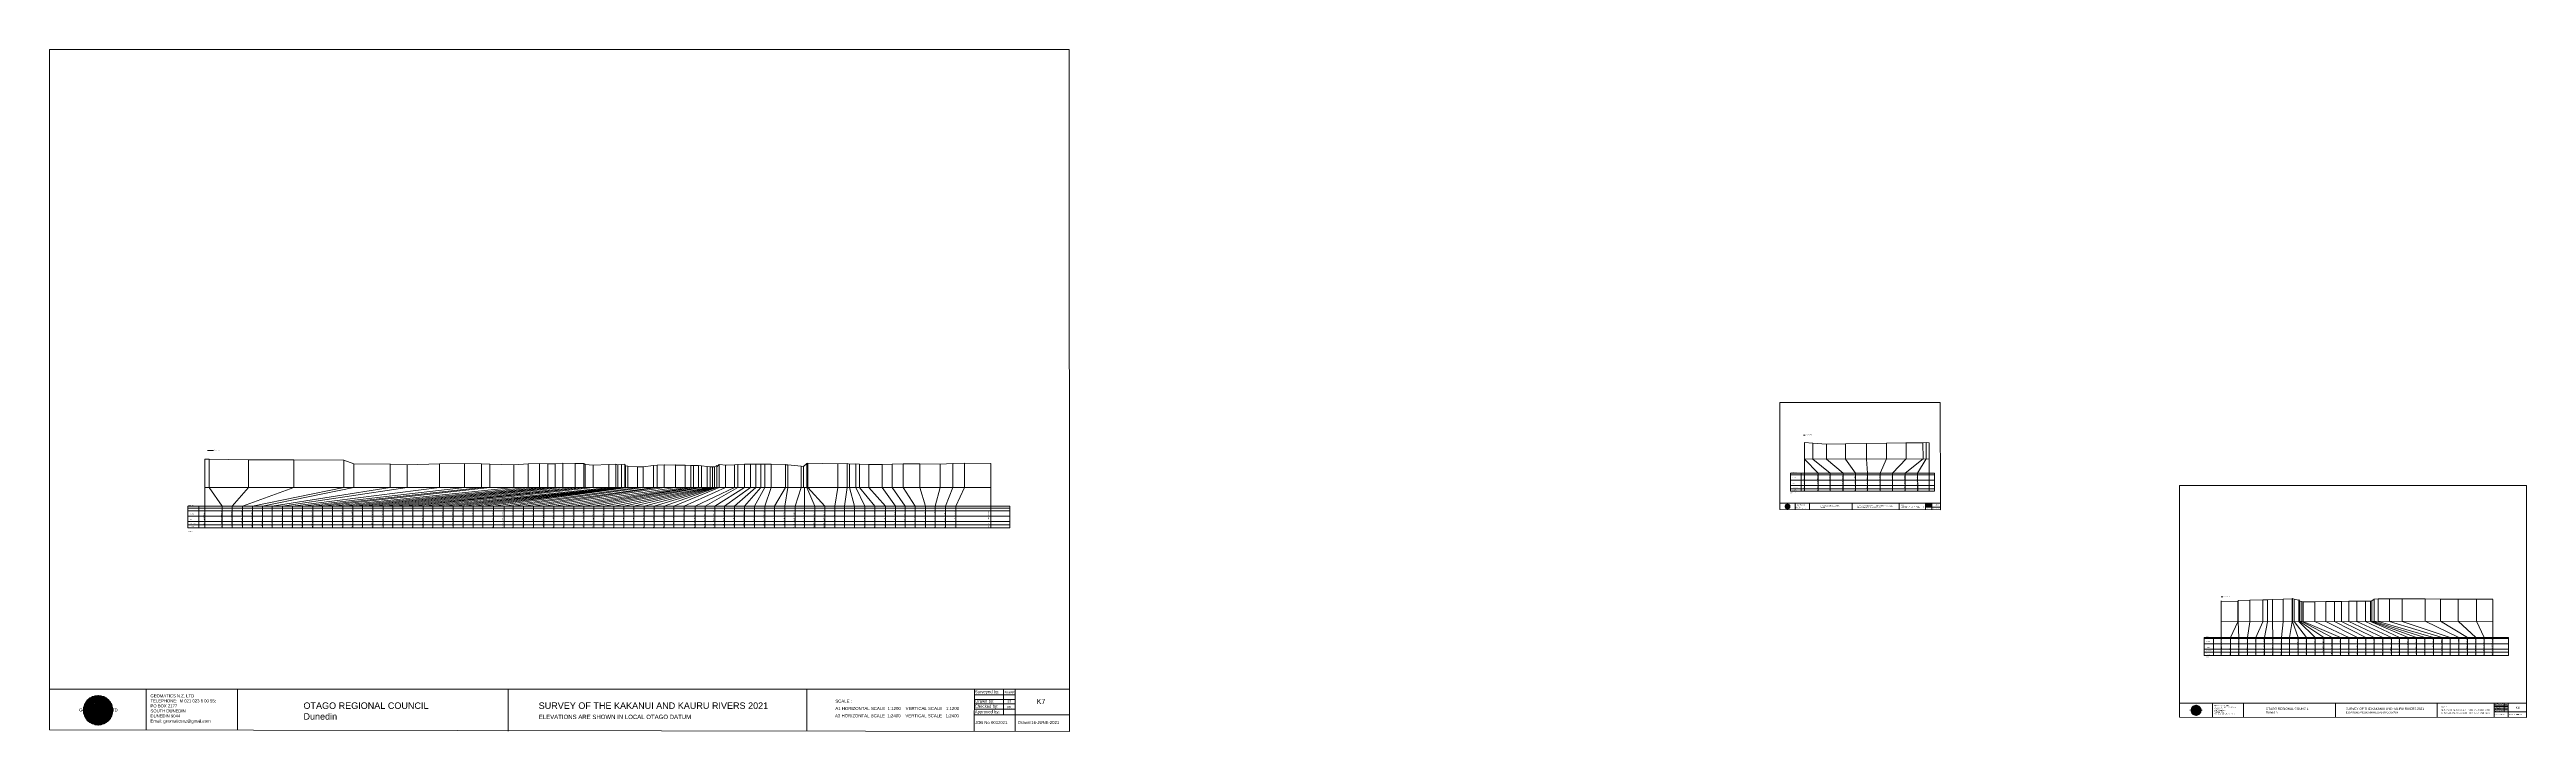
# Model space of a CAD drawing. Header units: millimetres. Extents: x -13804604 to 13046302109, y -19137686871 to 1424964600.
# Drawn here: x -8449441 to -6565670, y -26680 to 492613 of the extents above; entities that cross this region are included whole.
import ezdxf

# ---------------------------------------------------------------- set-up
doc = ezdxf.new("R2010")
doc.units = ezdxf.units.MM
doc.header["$PDMODE"] = 35
doc.header["$PDSIZE"] = 20
doc.layers.get('0').update_dxf_attribs({"lineweight": 0})
doc.layers.add('geo', color=7, linetype='Continuous', lineweight=0)
doc.styles.get("Standard").update_dxf_attribs({"font": 'arial.ttf'})

# ---------------------------------------------------------------- blocks, each defined once
blk = doc.blocks.new('Geomatics_Circle_SPT')
at = {"layer": 'geo', "color": 2, "linetype": 'Continuous', "lineweight": 0}
for p, q in [((0, 25.2), (-25.2, 0)), ((-24.7, 4.9), (-4.9, 24.7)), ((-24.7, -4.9), (4.9, 24.7)), ((4.9, -24.7), (-24.7, 4.9)), ((-24.7, 0), (0, -24.7)), ((-9.7, 23.3), (-23.3, 9.6)), ((9.7, 23.3), (-23.3, -9.7)), ((-23.3, 9.7), (9.7, -23.3)), ((-21, 14), (-14, 21)), ((-21, -14), (14, 21)), ((14, -21), (-21, 14)), ((0, 0), (-17.8, 17.8)), ((0, 0), (-17.8, -17.8)), ((-14, 21), (21, -14)), ((21, 14), (-14, -21)), ((23.3, -9.7), (-9.7, 23.3)), ((-9.7, -23.3), (23.3, 9.7)), ((-4.9, 24.7), (24.7, -4.9)), ((24.7, 4.9), (-4.9, -24.7)), ((25.2, 0), (0, 25.2)), ((0, 0), (17.8, 17.8)), ((0, 0), (17.8, -17.8)), ((0, -24.8), (25.2, 0)), ((4.9, 24.7), (24.7, 4.9)), ((23.3, 9.7), (9.7, 23.3)), ((14, 21), (21, 14)), ((17.8, 18.1), (17.8, 18.1)), ((-4.9, -24.7), (-24.7, -4.9)), ((-23.3, -9.7), (-9.7, -23.3)), ((-14, -21), (-21, -14)), ((-17.8, -17.8), (-17.8, -17.8)), ((24.7, -4.9), (4.9, -24.7)), ((4.9, -24.7), (4.9, -24.7)), ((9.7, -23.3), (23.3, -9.7)), ((21, -14), (14, -21)), ((18.1, -17.8), (18.1, -17.8))]:
    blk.add_line(p, q, dxfattribs=at)
at = {"layer": 'geo', "color": 1, "linetype": 'Continuous', "lineweight": 0}
for p, q in [((-25.2, 0), (9.7, 23.3)), ((-25.2, 0), (-9.6, 23.3)), ((-25.2, 0), (23.3, 9.7)), ((-25.2, 0), (-23.3, 9.7)), ((-23.3, -9.7), (-25.2, 0)), ((-9.6, -23.3), (-25.2, 0)), ((9.7, -23.3), (-25.2, 0)), ((-4.9, 24.8), (-24.7, -4.9)), ((4.9, 24.7), (-24.7, 4.9)), ((14, 21), (-24.7, -4.9)), ((-14, 21), (-24.7, 4.9)), ((21, 14), (-24.7, 4.9)), ((-21, 14), (-24.7, -4.9)), ((0, 0), (-24.7, 4.9)), ((-24.7, 4.9), (-21, -14)), ((-24.7, 4.9), (-4.9, -24.7)), ((-24.7, 4.9), (14, -21)), ((-24.7, 4.9), (-24.7, 4.9)), ((0, 0), (-24.7, -4.9)), ((-23.3, 9.7), (0, 25.2)), ((-23.3, -9.6), (0, 25.2)), ((-23.3, -9.6), (17.8, 17.8)), ((-23.3, 9.7), (-17.8, 17.9)), ((-23.3, -9.6), (-17.8, 17.9)), ((-23.3, 9.7), (17.8, 17.8)), ((-17.8, -17.8), (-23.3, 9.7)), ((0, -25.2), (-23.3, 9.7)), ((-23.3, 9.7), (17.8, -17.8)), ((-23.3, 9.7), (25.2, 0)), ((-23.3, 9.4), (-23.3, 9.4)), ((-23.3, -9.7), (25.2, 0)), ((4.9, 24.8), (-21, -14)), ((-4.9, 24.7), (-21, 14)), ((14, 21), (-21, 14)), ((-14, 21), (-21, -14)), ((0, 0), (-21, 14)), ((-21, 14), (-14, -21)), ((-21, 14), (4.9, -24.7)), ((-21, 14), (-21, 14)), ((24.7, 4.9), (-21, 14)), ((0, 0), (-21, -14)), ((-17.9, 17.6), (-17.9, 17.6)), ((-17.8, 17.8), (9.7, 23.3)), ((-17.8, 17.8), (-9.6, 23.3)), ((-17.8, -17.8), (9.7, 23.3)), ((-17.8, -17.8), (-9.7, 23.3)), ((-9.7, -23.3), (-17.8, 17.8)), ((-17.8, 17.8), (9.7, -23.3)), ((-17.8, 17.8), (23.3, -9.6)), ((-17.8, 17.8), (23.3, 9.7)), ((-17.8, -17.8), (23.3, 9.7)), ((4.9, 24.7), (-14, 21)), ((-4.9, 24.7), (-14, -20.9)), ((0, 0), (-14, 21)), ((-14, 21), (-4.9, -24.7)), ((-14, 21), (-14, 21)), ((24.7, -4.9), (-14, 21)), ((21, 14), (-14, 21)), ((-14, -21), (24.7, 4.9)), ((0, 0), (-14, -21)), ((-9.8, 23.1), (-9.8, 23.1)), ((-9.7, 23.3), (0, 25.2)), ((-9.7, 23.3), (0, -25.2)), ((-9.7, -23.3), (0, 25.2)), ((-9.6, 23.3), (17.8, -17.8)), ((-9.6, 23.3), (25.2, 0)), ((-9.6, 23.3), (17.8, 17.8)), ((-9.6, -23.3), (17.8, 17.9)), ((25.2, 0), (-9.6, -23.3)), ((0, 0), (-4.9, 24.7)), ((-4.9, 24.7), (-4.9, 24.7)), ((21, -14), (-4.9, 24.7)), ((24.8, 4.9), (-4.9, 24.7)), ((14, 21), (-4.9, 24.7)), ((-4.9, -24.7), (21, 14)), ((0, 0), (-4.9, -24.7)), ((-0.2, 25.1), (-0.2, 25.1)), ((0, 25.2), (9.7, -23.3)), ((0, 25.2), (23.3, -9.7)), ((0, 25.2), (23.3, 9.7)), ((0, 25.2), (9.7, 23.3)), ((0, 0), (4.9, 24.7)), ((0, -25.2), (9.7, 23.3)), ((0, 0), (14, 21)), ((0, 0), (21, 14)), ((23.3, 9.7), (0, -25.2)), ((0, 0), (24.8, 4.9)), ((0, 0), (4.9, -24.7)), ((0, 0), (14, -21)), ((0, 0), (21, -14)), ((0, 0), (24.8, -4.9)), ((21, 14), (4.9, 24.8)), ((14, -21), (4.9, 24.7)), ((24.7, -4.9), (4.9, 24.7)), ((4.9, 24.7), (4.9, 24.7)), ((4.9, -24.7), (14, 21)), ((4.9, -24.7), (24.7, 4.9)), ((9.4, 23.3), (9.4, 23.3)), ((9.7, 23.3), (17.8, -17.8)), ((9.7, 23.3), (25.2, 0)), ((9.7, 23.3), (17.8, 17.9)), ((17.8, 17.8), (9.7, -23.3)), ((25.2, 0), (9.7, -23.3)), ((21, -14), (14, 21)), ((24.7, 4.9), (14, 21)), ((14, 21), (14, 21)), ((14, -21), (21, 14)), ((17.6, 17.9), (17.6, 17.9)), ((17.8, 17.8), (23.3, -9.7)), ((17.8, 17.8), (23.3, 9.7)), ((23.3, 9.7), (17.8, -17.8)), ((24.7, -4.9), (21, 14)), ((21, 14), (21, 14)), ((21, -14), (24.7, 4.9)), ((23.1, 9.8), (23.1, 9.8)), ((23.3, 9.7), (25.2, 0)), ((25.2, 0), (23.3, -9.6)), ((24.7, 4.9), (24.7, 4.9)), ((25.1, 0.2), (25.1, 0.2)), ((-25.2, 0), (23.3, -9.7)), ((-25.1, -0.2), (-25.1, -0.2)), ((-24.7, -4.9), (-24.7, -4.9)), ((-24.7, -4.9), (-14, -21)), ((-24.7, -4.9), (4.9, -24.7)), ((-24.7, -4.9), (21, -14)), ((-17.8, -17.8), (-23.3, -9.7)), ((0, -25.2), (-23.3, -9.6)), ((17.8, -17.8), (-23.3, -9.6)), ((-23.1, -9.8), (-23.1, -9.8)), ((-21, -14), (24.7, -4.9)), ((-21, -14), (-21, -14)), ((-21, -14), (-4.9, -24.7)), ((-21, -14), (14, -21)), ((23.3, -9.7), (-17.8, -17.8)), ((-9.6, -23.3), (-17.8, -17.8)), ((9.7, -23.3), (-17.8, -17.8)), ((-17.6, -17.9), (-17.6, -17.9)), ((-14, -21), (21, -14)), ((-14, -21), (-14, -21)), ((-14, -21), (4.9, -24.7)), ((17.8, -17.8), (-9.7, -23.3)), ((0, -25.2), (-9.7, -23.3)), ((-9.4, -23.3), (-9.4, -23.3)), ((-4.9, -24.7), (24.7, -4.9)), ((-4.9, -24.7), (14, -21)), ((-4.9, -24.7), (-4.9, -24.7)), ((23.3, -9.6), (0, -25.2)), ((9.7, -23.3), (0, -25.2)), ((0.2, -25.1), (0.2, -25.1)), ((4.9, -24.7), (21, -14)), ((4.9, -24.7), (4.9, -24.7)), ((17.8, -17.8), (9.7, -23.3)), ((9.8, -23.1), (9.8, -23.1)), ((14, -21), (24.7, -4.9)), ((14, -21), (14, -21)), ((23.3, -9.6), (17.8, -17.8)), ((17.9, -17.6), (17.9, -17.6)), ((21, -14), (21, -14)), ((23.3, -9.4), (23.3, -9.4)), ((24.7, -4.9), (24.7, -4.9))]:
    blk.add_line(p, q, dxfattribs=at)
at = {"layer": 'geo', "color": 114, "linetype": 'Continuous', "lineweight": 0}
for p, q in [((17.9, 17.8), (-25.2, 0)), ((-24.7, 4.9), (14, 21)), ((-24.7, -4.9), (21, 14)), ((-14, -21), (-24.7, 4.9)), ((9.7, 23.3), (-23.3, 9.7)), ((0, 0), (-23.3, 9.7)), ((-23.3, 9.7), (-9.7, -23.3)), ((0, 0), (-23.3, -9.7)), ((-4.9, -24.7), (-21, 14)), ((-20.9, 14), (4.9, 24.7)), ((24.8, 4.9), (-20.9, -14)), ((0, 25.2), (-17.8, 17.8)), ((-17.8, 17.8), (0, -25.2)), ((-14, 21), (-4.9, 24.7)), ((4.9, -24.7), (-14, 21)), ((0, 0), (-9.7, 23.3)), ((0, 0), (-9.7, -23.3)), ((-4.9, 24.7), (14, -21)), ((17.8, -17.8), (0, 25.2)), ((0, 0), (9.7, 23.3)), ((0, 0), (23.3, 9.7)), ((0, 0), (9.7, -23.3)), ((0, 0), (23.3, -9.7)), ((4.9, 24.7), (21, -14)), ((23.3, -9.7), (9.7, 23.3)), ((14, 21), (24.7, -4.9)), ((25.2, 0), (17.8, 17.8)), ((21, 14), (24.7, 4.9)), ((-25.2, 0), (-17.8, -17.8)), ((-21, -14), (-24.7, -4.9)), ((-17.8, -17.8), (25.2, 0)), ((24.8, -4.9), (-14, -21)), ((-9.6, -23.3), (23.3, -9.7)), ((21, -14), (-4.9, -24.8)), ((0, -25.2), (17.9, -17.8)), ((14, -21), (4.9, -24.8))]:
    blk.add_line(p, q, dxfattribs=at)
at = {"layer": 'geo', "color": 250, "linetype": 'Continuous', "lineweight": 0}
for p, q in [((0, 0), (-25.2, 0)), ((24.7, 4.9), (-24.7, 4.9)), ((-24.7, 4.9), (-24.7, -4.9)), ((-23.3, 9.7), (23.3, 9.7)), ((-23.3, 9.7), (-23.3, 9.7)), ((-23.3, -9.7), (-23.3, 9.7)), ((21, 14), (-21, 14)), ((-21, 14), (-21, -14)), ((-17.8, 17.8), (17.8, 17.8)), ((-17.8, -17.8), (-17.8, 17.8)), ((-14, 21), (-14, 21)), ((14, 21), (-14, 21)), ((-14, 20.9), (-14, -21)), ((-9.7, 23.3), (9.7, 23.3)), ((-9.7, -23.3), (-9.7, 23.3)), ((-4.9, 24.7), (4.9, 24.7)), ((-4.9, 24.7), (-4.9, -24.7)), ((0, 0), (0, 25.2)), ((0, 0), (0, -25.2)), ((0, 0), (25.2, 0)), ((4.9, 24.7), (4.9, -24.7)), ((9.7, -23.3), (9.7, 23.3)), ((14, 21), (14, -21)), ((17.8, -17.8), (17.8, 17.8)), ((21, 14), (21, 14)), ((21, -14), (21, 14)), ((23.3, 9.7), (23.3, -9.7)), ((24.7, 4.9), (24.7, 4.9)), ((24.7, -4.9), (24.7, 4.9)), ((-24.7, -4.9), (24.7, -4.9)), ((23.3, -9.7), (-23.3, -9.7)), ((-21, -14), (21, -14)), ((17.8, -17.8), (-17.8, -17.8)), ((-14, -21), (14, -21)), ((9.7, -23.3), (-9.7, -23.3)), ((-4.9, -24.7), (4.9, -24.7))]:
    blk.add_line(p, q, dxfattribs=at)
blk = doc.blocks.new('GeomaticsNZ TITLE BLOCK')
at = {"color": 7, "linetype": 'Continuous', "lineweight": 0}
for p, q in [((0, 94.9), (0, 1579.2)), ((0, 1579.2), (2363.4, 1579.2)), ((2363.4, 1579.2), (2364, 94.9)), ((2364, 94.9), (0, 94.9)), ((0, 94.9), (0, 0)), ((15.9, 94.9), (2364, 94.9)), ((224.3, 95.2), (224.3, -0.3)), ((2364, 94.9), (382.6, 94.9)), ((435.8, 95.2), (435.8, -0.7)), ((1063.4, 94.9), (1063.4, -2.4)), ((1755.4, 94.9), (1755.4, -2.6)), ((2143.6, 60.4), (2238.6, 60.4)), ((2143.9, 94.9), (2143.7, -3)), ((2143.9, 81.9), (2238.6, 81.7)), ((2143.9, 71), (2238.6, 71)), ((2211.5, 94.9), (2211.5, 36.1)), ((2238.6, 94.8), (2238.6, -3.2)), ((2364, -3.5), (2364, 94.9)), ((0, 0), (2364, -3.5)), ((2143.8, 48.6), (2238.6, 48.6)), ((2143.8, 35.4), (2364, 35.3))]:
    blk.add_line(p, q, dxfattribs=at)
at = {"color": 7, "linetype": 'Continuous', "lineweight": 0, "xscale": 1.36, "yscale": 1.36, "zscale": 1.36}
blk.add_blockref('Geomatics_Circle_SPT', (112.4, 45.7), dxfattribs=at)
at = {"color": 7, "linetype": 'Continuous', "lineweight": 0}
for s, p in [('PK&RR', (2213.2, 84.8)), ('ST', (2220.3, 63.6)), ('PK', (2220.4, 50.6))]:
    blk.add_text(s, height=5, dxfattribs=at).set_placement(p)
at = {"color": 7, "linetype": 'Continuous', "lineweight": 0, "attachment_point": 1}
for s, width, heights, insert, char_height in [('{\\C256;GEOMATICS N.Z. LTD                   \\PTELEPHONE:  M 021 023 6 00 55;\\PPO BOX 2177\\PSOUTH DUNEDIN\\PDUNEDIN 9044\\PEmail: geomaticsnz@gmail.com}', 3535.727, [94.7], (234, 82.7), 7), ('{\\C256;OTAGO REGIONAL COUNCIL\\PDunedin}', 3535.727, [0], (588.6, 64), 15), ('{\\C256;SURVEY OF THE KAKANUI AND KAURU RIVERS 2021}', 3535.727, [0], (1133.8, 64), 15), ('{\\C256;Surveyed by:}', 3535.727, [0], (2144.7, 92.4), 7), ('{\\C256;Checked by:}', 3535.727, [0], (2144.7, 58.6), 7), ('{\\C256;Drawn by:}', 3535.727, [0], (2145.8, 70.4), 7), ('{\\C256;Geomatics N.Z. LTD                   }', 125.079, [15.8], (68.8, 49.9), 7), ('{\\C256;ELEVATIONS ARE SHOWN IN LOCAL OTAGO DATUM}', 3535.727, [0], (1134.1, 35.4), 10), ('{\\C256;Approved by:}', 3535.727, [0], (2144.7, 45.9), 7), ('{\\C256;JOB No 0032021}', 3535.727, [0], (2145.3, 20.8), 7), ('{\\C256;Drawn:16-JUNE-2021}', 3535.727, [0], (2244.7, 20.7), 7)]:
    blk.add_mtext_dynamic_manual_height_columns(s, width=width, gutter_width=159, heights=heights, dxfattribs=dict(at, insert=insert, char_height=char_height))

msp = doc.modelspace()

# ---------------------------------------------------------------- linework, layer by layer
at = {"color": 1, "linetype": 'Continuous', "lineweight": 0}
for p, q in [((-7115426.083, 198890.956), (-7114134.117, 198890.956)), ((-6797791.172, 75740.286), (-6796499.206, 75740.286))]:
    msp.add_line(p, q, dxfattribs=at)
at = {"color": 7, "linetype": 'Continuous', "lineweight": 0}
for p, q in [((-8331208.888, 180790), (-8331208.888, 128457.071)), ((-8329344.193, 187338.408), (-8324715.798, 187338.408)), ((-8328053.996, 180560), (-8328053.996, 159087.702)), ((-8298230.673, 180282), (-8298230.673, 159087.702)), ((-8263647.778, 180194), (-8263647.778, 159087.702)), ((-8225666.241, 179916), (-8225666.241, 159087.702)), ((-8217926.659, 177056), (-8217926.659, 159087.702)), ((-8190258.329, 176887), (-8190258.329, 159087.702)), ((-8177565.806, 176268), (-8177565.806, 159087.702)), ((-8152872.002, 177029), (-8152872.002, 159087.702)), ((-8133759.178, 177341), (-8133759.178, 159087.702)), ((-8121002.93, 177051), (-8121002.93, 159087.702)), ((-8114545.551, 176961), (-8114545.551, 159087.702)), ((-8096276.304, 176402), (-8096276.304, 159087.702)), ((-8085417.235, 177153), (-8085417.235, 159087.702)), ((-8076793.76, 177303), (-8076793.76, 159087.702)), ((-8070580.866, 177064), (-8070580.866, 159087.702)), ((-8064988.797, 177054), (-8064988.797, 159087.702)), ((-8059007.582, 177524), (-8059007.582, 159087.702)), ((-8049797.541, 177485), (-8049797.541, 159087.702)), ((-8043115.923, 177485), (-8043115.923, 159087.702)), ((-8042059.168, 176545), (-8042059.168, 159087.702)), ((-8035979.123, 176026), (-8035979.123, 159087.702)), ((-8024152.037, 176706), (-8024152.037, 159087.702)), ((-8018657.992, 176767), (-8018657.992, 159087.702)), ((-8017220.689, 176487), (-8017220.689, 159087.702)), ((-8014429.543, 176717), (-8014429.543, 159087.702)), ((-8011875.819, 176757), (-8011875.819, 159087.702)), ((-8011329.409, 175677), (-8011329.409, 159087.702)), ((-8009687.528, 175387), (-8009687.528, 159087.702)), ((-8002216.858, 174827), (-8002216.858, 159087.702)), ((-7997874.916, 174918), (-7997874.916, 159087.702)), ((-7990177.584, 175848), (-7990177.584, 159087.702)), ((-7987306.577, 176188), (-7987306.577, 159087.702)), ((-7981882.528, 176318), (-7981882.528, 159087.702)), ((-7973492.081, 176229), (-7973492.081, 159087.702)), ((-7966003.095, 176019), (-7966003.095, 159087.702)), ((-7961678.429, 175970), (-7961678.429, 159087.702)), ((-7959750.338, 175870), (-7959750.338, 159087.702)), ((-7955963.384, 175750), (-7955963.384, 159087.702)), ((-7953630.344, 175560), (-7953630.344, 159087.702)), ((-7949234.029, 175150), (-7949234.029, 159087.702)), ((-7947074.376, 174960), (-7947074.376, 159087.702)), ((-7945297.464, 174770), (-7945297.464, 159087.702)), ((-7943658.527, 174800), (-7943658.527, 159087.702)), ((-7942012.536, 175891), (-7942012.536, 159414.852)), ((-7941952.346, 174921), (-7941952.346, 159087.702)), ((-7940286.791, 176551), (-7940286.791, 159087.702)), ((-7935235.391, 176171), (-7935235.391, 159087.702)), ((-7928386.436, 176431), (-7928386.436, 159087.702)), ((-7926034.444, 176551), (-7926034.444, 159087.702)), ((-7920958.853, 176752), (-7920958.853, 159087.702)), ((-7912263.542, 176882), (-7912263.542, 159087.702)), ((-7908593.774, 176862), (-7908593.774, 159087.702)), ((-7905326.448, 176753), (-7905326.448, 159087.702)), ((-7900546.06, 176753), (-7900546.06, 159087.702)), ((-7889610.03, 176483), (-7889610.03, 159087.702)), ((-7888004.549, 176283), (-7888004.549, 159087.702)), ((-7877830.504, 175244), (-7877830.504, 159087.702)), ((-7876021.709, 175114), (-7876021.709, 159087.702)), ((-7873437.416, 177324), (-7873437.416, 159087.702)), ((-7872648.743, 177664), (-7872648.743, 159087.702)), ((-7850042.588, 177075), (-7850042.588, 159087.702)), ((-7842848.799, 177336), (-7842848.799, 159087.702)), ((-7840963.502, 176966), (-7840963.502, 159087.702)), ((-7836215.049, 177216), (-7836215.049, 159087.702)), ((-7833506.277, 176816), (-7833506.277, 159087.702)), ((-7826260.721, 176667), (-7826260.721, 159087.702)), ((-7816316.318, 176477), (-7816316.318, 159087.702)), ((-7808692.569, 176978), (-7808692.569, 159087.702)), ((-7800116.303, 177168), (-7800116.303, 159087.702)), ((-7762553.087, 177450), (-7762553.087, 159087.702)), ((-7753623.161, 177531), (-7753623.161, 159087.702)), ((-7733675.673, 177412), (-7733675.673, 128457.071)), ((-7125421.7, 170000.092), (-7125421.7, 156248.397)), ((-7125421.69, 170000.09), (-7015771.258, 170000.09)), ((-7117153.172, 156248.408), (-7117153.172, 170000.101)), ((-7015771.258, 156248.397), (-7015771.258, 170000.09)), ((-8331208.888, 159087.702), (-7733675.673, 159087.702)), ((-8318092.324, 145000), (-8328053.996, 159087.702)), ((-8298230.673, 159087.702), (-8310425.901, 145000)), ((-8263647.778, 159087.702), (-8302750.914, 145000)), ((-8225666.241, 159087.702), (-8295199.713, 145000)), ((-8287562.781, 145000), (-8217926.659, 159087.702)), ((-8190258.329, 159087.702), (-8280057.515, 145000)), ((-8272225.096, 145000), (-8177565.806, 159087.702)), ((-8152872.002, 159087.702), (-8264580.099, 145000)), ((-8257050.923, 145000), (-8133759.178, 159087.702)), ((-8121002.93, 159087.702), (-8249290.09, 145000)), ((-8241760.929, 145000), (-8114545.551, 159087.702)), ((-8096276.304, 159087.702), (-8234154.544, 145000)), ((-8085417.235, 159087.702), (-8226470.935, 145000)), ((-8218787.326, 145000), (-8076793.76, 159087.702)), ((-8070580.866, 159087.702), (-8211352.118, 145000)), ((-8203584.433, 145000), (-8064988.797, 159087.702)), ((-8059007.582, 159087.702), (-8195619.706, 145000)), ((-8188352.792, 145000), (-8049797.541, 159087.702)), ((-8180749.005, 145000), (-8043115.923, 159087.702)), ((-8173024.9, 145000), (-8042059.168, 159087.702)), ((-8035979.123, 159087.702), (-8165397.046, 145000)), ((-8157889.967, 145000), (-8024152.037, 159087.702)), ((-8018657.992, 159087.702), (-8150156.984, 145000)), ((-8142505.12, 145000), (-8017220.689, 159087.702)), ((-8014429.543, 159087.702), (-8134898.121, 145000)), ((-8011875.819, 159087.702), (-8127315.032, 145000)), ((-8011329.409, 159087.702), (-8119814.062, 145000)), ((-8103786.544, 145000), (-8002216.858, 159087.702)), ((-7997874.916, 159087.702), (-8096822.602, 145000)), ((-7990177.584, 159087.702), (-8089093.772, 145000)), ((-7987306.577, 159087.702), (-8081460.052, 145000)), ((-7981882.528, 159087.702), (-8073561.586, 145000)), ((-7973492.081, 159087.702), (-8065959.183, 145000)), ((-7966003.095, 159087.702), (-8058356.795, 145000)), ((-7961678.429, 159087.702), (-8050694.069, 145000)), ((-7959750.338, 159087.702), (-8043091.681, 145000)), ((-7955963.384, 159087.702), (-8035607.269, 145000)), ((-7953630.344, 159087.702), (-8027921.876, 145000)), ((-7949234.029, 159087.702), (-8019964.943, 145000)), ((-8012715.6, 145000), (-7947074.376, 159087.702)), ((-7945297.464, 159087.702), (-8004994.693, 145000)), ((-7997314.666, 145000), (-7943658.527, 159087.702)), ((-7942012.536, 159414.852), (-7989711.364, 145000)), ((-7982033.165, 145000), (-7941952.346, 159087.702)), ((-7940286.791, 159087.702), (-7974542.231, 145000)), ((-7966847.459, 145000), (-7935235.391, 159087.702)), ((-7928386.436, 159087.702), (-7958437.174, 145000)), ((-7926034.444, 159087.702), (-7950827.42, 145000)), ((-7920958.853, 159087.702), (-7943407.914, 145000)), ((-7912263.542, 159087.702), (-7928581.906, 145000)), ((-7908593.774, 159087.702), (-7920780.02, 145000)), ((-7905326.448, 159087.702), (-7913184.683, 145000)), ((-7900546.06, 159087.702), (-7905530.008, 145000)), ((-7889610.03, 159087.702), (-7898102.537, 145000)), ((-7888004.549, 159087.702), (-7890105.322, 145000)), ((-7877830.504, 159087.702), (-7882465.649, 145000)), ((-7875270.32, 159087.702), (-7875270.32, 145000)), ((-7873437.416, 159087.702), (-7867304.737, 145000)), ((-7872648.743, 159087.702), (-7859823.309, 145000)), ((-7850042.588, 159087.702), (-7852172.845, 145000)), ((-7842848.799, 159087.702), (-7844737.409, 145000)), ((-7840963.502, 159087.702), (-7837147.539, 145000)), ((-7836215.049, 159087.702), (-7829457.678, 145000)), ((-7833506.277, 159087.702), (-7821790.826, 145000)), ((-7826260.721, 159087.702), (-7813755.613, 145000)), ((-7816316.318, 159087.702), (-7806165.101, 145000)), ((-7808692.569, 159087.702), (-7798724.597, 145000)), ((-7800116.303, 159087.702), (-7791049.738, 145000)), ((-7762553.087, 159087.702), (-7768046.873, 145000)), ((-7753623.161, 159087.702), (-7760253.951, 145000)), ((-7125421.7, 168762.779), (-7015771.258, 168762.779)), ((-7125421.7, 164751.664), (-7015771.258, 164751.664)), ((-7125421.7, 160644.616), (-7015771.258, 160644.616)), ((-7125421.7, 158106.358), (-7015771.258, 158106.358)), ((-7125421.7, 156248.397), (-7015771.258, 156248.397)), ((-8344233.206, 145000), (-8344233.206, 128457.071)), ((-8344233.206, 145000), (-7719028.19, 145000)), ((-8344233.206, 143485.828), (-7719028.19, 143485.828)), ((-8344233.206, 141293.481), (-7719028.19, 141293.481)), ((-8344233.206, 137328.408), (-7719028.19, 137328.408)), ((-8344233.206, 133172.479), (-7719028.19, 133172.479)), ((-8335796.571, 145000), (-8335796.571, 128457.071)), ((-8318092.324, 128457.071), (-8318092.324, 145000)), ((-8310425.901, 128457.071), (-8310425.901, 145000)), ((-8302750.914, 128457.071), (-8302750.914, 145000)), ((-8295199.713, 128457.071), (-8295199.713, 145000)), ((-8287562.781, 128457.071), (-8287562.781, 145000)), ((-8280057.515, 128457.071), (-8280057.515, 145000)), ((-8272225.096, 128457.071), (-8272225.096, 145000)), ((-8264580.099, 128457.071), (-8264580.099, 145000)), ((-8257050.923, 128457.071), (-8257050.923, 145000)), ((-8249290.09, 128457.071), (-8249290.09, 145000)), ((-8241760.929, 128457.071), (-8241760.929, 145000)), ((-8234154.544, 128457.071), (-8234154.544, 145000)), ((-8226470.935, 128457.071), (-8226470.935, 145000)), ((-8218787.326, 128457.071), (-8218787.326, 145000)), ((-8211352.118, 128457.071), (-8211352.118, 145000)), ((-8203584.433, 128457.071), (-8203584.433, 145000)), ((-8195619.706, 128457.071), (-8195619.706, 145000)), ((-8188352.792, 128457.071), (-8188352.792, 145000)), ((-8180749.005, 128457.071), (-8180749.005, 145000)), ((-8173024.9, 128457.071), (-8173024.9, 145000)), ((-8165397.046, 128457.071), (-8165397.046, 145000)), ((-8157889.967, 128457.071), (-8157889.967, 145000)), ((-8150156.984, 128457.071), (-8150156.984, 145000)), ((-8142505.12, 128457.071), (-8142505.12, 145000)), ((-8134898.121, 128457.071), (-8134898.121, 145000)), ((-8127315.032, 128457.071), (-8127315.032, 145000)), ((-8119814.062, 128457.071), (-8119814.062, 145000)), ((-8103786.544, 128457.071), (-8103786.544, 145000)), ((-8096822.602, 128457.071), (-8096822.602, 145000)), ((-8089093.772, 128457.071), (-8089093.772, 145000)), ((-8081460.052, 128457.071), (-8081460.052, 145000)), ((-8073561.586, 128457.071), (-8073561.586, 145000)), ((-8065959.183, 128457.071), (-8065959.183, 145000)), ((-8058356.795, 128457.071), (-8058356.795, 145000)), ((-8050694.069, 128457.071), (-8050694.069, 145000)), ((-8043091.681, 128457.071), (-8043091.681, 145000)), ((-8035607.269, 128457.071), (-8035607.269, 145000)), ((-8027921.876, 128457.071), (-8027921.876, 145000)), ((-8020353.989, 128457.071), (-8020353.989, 145000)), ((-8012715.6, 128457.071), (-8012715.6, 145000)), ((-8004994.693, 128457.071), (-8004994.693, 145000)), ((-7997314.666, 128457.071), (-7997314.666, 145000)), ((-7989711.364, 128457.071), (-7989711.364, 145000)), ((-7982033.165, 128457.071), (-7982033.165, 145000)), ((-7974542.231, 128457.071), (-7974542.231, 145000)), ((-7966847.459, 128457.071), (-7966847.459, 145000)), ((-7958437.174, 128457.071), (-7958437.174, 145000)), ((-7950827.42, 128457.071), (-7950827.42, 145000)), ((-7943407.914, 128457.071), (-7943407.914, 145000)), ((-7928581.906, 145000), (-7928581.906, 128457.071)), ((-7920780.02, 128457.071), (-7920780.02, 145000)), ((-7913184.683, 128457.071), (-7913184.683, 145000)), ((-7905530.008, 128457.071), (-7905530.008, 145000)), ((-7898102.537, 128457.071), (-7898102.537, 145000)), ((-7890105.322, 128457.071), (-7890105.322, 145000)), ((-7882465.649, 128457.071), (-7882465.649, 145000)), ((-7875240.53, 128457.071), (-7875240.53, 145000)), ((-7867304.737, 128457.071), (-7867304.737, 145000)), ((-7859823.309, 145000), (-7859823.309, 128457.071)), ((-7852172.845, 128457.071), (-7852172.845, 145000)), ((-7844737.409, 128457.071), (-7844737.409, 145000)), ((-7837147.539, 128457.071), (-7837147.539, 145000)), ((-7829457.678, 128457.071), (-7829457.678, 145000)), ((-7821790.826, 128457.071), (-7821790.826, 145000)), ((-7813755.613, 128457.071), (-7813755.613, 145000)), ((-7806165.101, 128457.071), (-7806165.101, 145000)), ((-7798724.597, 128457.071), (-7798724.597, 145000)), ((-7791049.738, 128457.071), (-7791049.738, 145000)), ((-7768046.873, 145000), (-7768046.873, 128457.071)), ((-7760253.951, 145000), (-7760253.951, 128457.071)), ((-7719028.19, 128457.071), (-7719028.19, 145000)), ((-8344233.206, 130759.678), (-7719028.19, 130759.678)), ((-8344233.206, 128457.071), (-7719028.19, 128457.071)), ((-6810698.207, 45000), (-6810698.207, 31248.305)), ((-6810698.207, 45000), (-6579284.988, 45000)), ((-6810698.207, 44076.552), (-6579284.988, 44076.552)), ((-6810698.207, 39973.87), (-6579284.988, 39973.87)), ((-6810698.207, 35906.671), (-6579284.988, 35906.671)), ((-6810698.207, 33649.659), (-6579284.988, 33649.659)), ((-6810698.207, 31248.305), (-6579284.988, 31248.305))]:
    msp.add_line(p, q, dxfattribs=at)
at = {"color": 7, "lineweight": 0}
for p, q in [((-7114637.991, 180752.689), (-7020043.754, 180856.689)), ((-6797885.355, 72688), (-6797845.8, 56829.405)), ((-6797885.355, 56829.307), (-6591282.105, 57344.625)), ((-6797845.8, 56829.405), (-6797845.8, 31114.284)), ((-6785215.951, 56860.907), (-6790723.907, 45000)), ((-6785215.951, 72319), (-6785215.951, 56860.907)), ((-6784816.351, 73159), (-6784816.351, 56861.904)), ((-6775970.793, 73419), (-6775970.793, 56883.967)), ((-6766253.266, 73670), (-6766253.266, 56908.205)), ((-6762702.529, 73530), (-6762702.529, 56917.061)), ((-6758758.961, 73810), (-6758758.961, 56926.897)), ((-6750626.851, 73810), (-6750626.851, 56947.181)), ((-6743951.2, 74321), (-6743951.2, 56963.831)), ((-6743556.211, 74641), (-6743556.211, 56964.817)), ((-6742247.485, 74031), (-6742247.485, 56968.081)), ((-6738677.858, 73451), (-6738677.858, 56976.984)), ((-6738096.371, 72441), (-6738096.371, 56978.435)), ((-6736619.894, 72281), (-6736619.894, 56982.117)), ((-6735442.779, 72161), (-6735442.779, 56985.053)), ((-6726569.515, 72112), (-6726569.515, 57007.185)), ((-6700662.592, 45000), (-6726569.515, 57007.185)), ((-6718246.084, 72312), (-6718246.084, 57027.946)), ((-6718246.084, 57027.946), (-6694219.136, 45000)), ((-6711685.909, 72322), (-6711685.909, 57044.309)), ((-6711685.909, 57044.309), (-6687775.726, 45000)), ((-6706440.226, 72333), (-6706440.226, 57057.393)), ((-6706440.226, 57057.393), (-6681449.983, 45000)), ((-6700762.083, 72573), (-6700762.083, 57071.555)), ((-6700762.083, 57071.555), (-6674906.132, 45000)), ((-6694682.884, 72483), (-6694682.884, 57086.718)), ((-6694682.884, 57086.718), (-6668380.202, 45000)), ((-6688005.292, 72604), (-6688005.292, 57103.374)), ((-6688005.292, 57103.374), (-6662159.578, 45000)), ((-6684333.717, 72674), (-6684333.717, 57112.532)), ((-6684333.717, 57112.532), (-6655703.338, 45000)), ((-6683340.188, 72784), (-6683340.188, 57115.01)), ((-6683340.188, 57115.01), (-6649280.26, 45000)), ((-6681538.206, 74204), (-6681538.206, 57119.504)), ((-6642839.026, 45000), (-6681538.206, 57119.504)), ((-6678364.358, 74224), (-6678364.358, 57127.421)), ((-6636341.39, 45000), (-6678364.358, 57127.421)), ((-6669846.532, 74414), (-6669846.532, 57148.666)), ((-6629777.2, 45000), (-6669846.532, 57148.666)), ((-6660094.539, 74375), (-6660094.539, 57172.99)), ((-6623568.764, 45000), (-6660094.539, 57172.99)), ((-6642820.766, 74286), (-6642820.766, 57216.075)), ((-6617036.212, 45000), (-6642820.766, 57216.075)), ((-6631099.285, 74196), (-6631099.285, 57245.311)), ((-6610605.583, 45000), (-6631099.285, 57245.311)), ((-6617538.952, 73987), (-6617538.952, 57279.134)), ((-6604274.562, 45000), (-6617538.952, 57279.134)), ((-6603654.011, 73908), (-6603654.011, 57313.766)), ((-6603654.011, 57313.766), (-6597810.823, 45000)), ((-6591360.455, 73868), (-6591360.455, 31114.284)), ((-6803685.057, 45000), (-6803685.057, 31248.305)), ((-6790723.907, 31248.305), (-6790723.907, 45000)), ((-6784333.936, 31248.305), (-6784333.936, 45000)), ((-6777913.217, 31248.305), (-6777913.217, 45000)), ((-6771587.66, 31248.305), (-6771587.66, 45000)), ((-6764942.025, 31248.305), (-6764942.025, 45000)), ((-6758488.288, 31248.305), (-6758488.288, 45000)), ((-6752094.01, 31248.305), (-6752094.01, 45000)), ((-6745872.043, 31248.305), (-6745872.043, 45000)), ((-6739396.727, 31248.305), (-6739396.727, 45000)), ((-6732883.346, 31248.305), (-6732883.346, 45000)), ((-6726446.142, 31248.305), (-6726446.142, 45000)), ((-6719742.298, 31248.305), (-6719742.298, 45000)), ((-6713457.445, 31248.305), (-6713457.445, 45000)), ((-6707020.24, 31248.305), (-6707020.24, 45000)), ((-6700662.592, 31248.305), (-6700662.592, 45000)), ((-6694219.136, 31248.305), (-6694219.136, 45000)), ((-6687775.726, 31248.305), (-6687775.726, 45000)), ((-6681449.983, 31248.305), (-6681449.983, 45000)), ((-6674906.132, 31248.305), (-6674906.132, 45000)), ((-6668380.202, 31248.305), (-6668380.202, 45000)), ((-6662159.578, 31248.305), (-6662159.578, 45000)), ((-6655703.338, 31248.305), (-6655703.338, 45000)), ((-6649280.26, 31248.305), (-6649280.26, 45000)), ((-6642839.026, 31248.305), (-6642839.026, 45000)), ((-6636341.39, 31248.305), (-6636341.39, 45000)), ((-6629777.2, 31248.305), (-6629777.2, 45000)), ((-6623568.764, 31248.305), (-6623568.764, 45000)), ((-6617036.212, 31248.305), (-6617036.212, 45000)), ((-6610605.583, 31248.305), (-6610605.583, 45000)), ((-6604274.562, 31248.305), (-6604274.562, 45000)), ((-6597810.823, 31248.305), (-6597810.823, 45000)), ((-6579284.988, 45000), (-6579284.988, 31248.305))]:
    msp.add_line(p, q, dxfattribs=at)
for p, q in [((-7104471.974, 156248.397), (-7104471.974, 170000.09)), ((-7095127.806, 156248.397), (-7095127.806, 170000.09)), ((-7085427.688, 156248.397), (-7085427.688, 170000.09)), ((-7075994.548, 156248.397), (-7075994.548, 170000.09)), ((-7066749.336, 156248.397), (-7066749.336, 170000.09)), ((-7057286.94, 156248.397), (-7057286.94, 170000.09)), ((-7047854.179, 156248.397), (-7047854.179, 170000.09)), ((-7038243.412, 156248.397), (-7038243.412, 170000.09)), ((-6784816.351, 56861.904), (-6784333.936, 45000)), ((-6775970.793, 56908.205), (-6777913.217, 45000)), ((-6771587.66, 45000), (-6766253.266, 56908.205)), ((-6764942.025, 45000), (-6762702.529, 56917.061)), ((-6758488.288, 45000), (-6758758.961, 56926.897)), ((-6750626.851, 56947.181), (-6752094.01, 45000)), ((-6745872.043, 45000), (-6743951.2, 56963.831)), ((-6739396.727, 45000), (-6743556.211, 56964.817)), ((-6732883.346, 45000), (-6742247.485, 56968.081)), ((-6726446.142, 45000), (-6738677.858, 56976.984)), ((-6719742.298, 45000), (-6738096.371, 56978.435)), ((-6736619.894, 56982.117), (-6737493.545, 56982.117)), ((-6713457.445, 45000), (-6736619.894, 56982.117)), ((-6707020.24, 45000), (-6735442.779, 56985.053))]:
    msp.add_line(p, q)
for points in [[(-7114757.822, 193431), (-7114757.822, 156248.397)], [(-7114637.991, 193391), (-7114624.096, 180752.704), (-7104471.974, 170000.09)], [(-7108380.438, 192961), (-7108367.023, 180759.583), (-7095127.806, 170000.09)], [(-7098120.616, 192022), (-7098108.246, 180770.862), (-7085427.688, 170000.09)], [(-7083509.658, 192453), (-7083496.832, 180786.926), (-7075994.548, 170000.09)], [(-7067669.364, 192624), (-7067656.369, 180804.342), (-7066749.336, 170000.09)], [(-7052398.687, 192895), (-7052385.412, 180821.131), (-7057286.94, 170000.09)], [(-7037433.167, 193245), (-7037420.732, 180837.584), (-7047854.179, 170000.09)], [(-7024621.066, 193106), (-7024607.593, 180851.671), (-7038243.412, 170000.09)], [(-7022123.555, 193356), (-7022109.81, 180854.417), (-7028693.686, 170000.09), (-7028656.973, 156248.397)], [(-7020043.754, 193186), (-7020043.754, 156248.397)]]:
    msp.add_lwpolyline(points)
at = {"color": 1}
msp.add_lwpolyline([(-7114757.822, 193431), (-7114637.991, 193391), (-7108380.438, 192961), (-7098120.616, 192022), (-7083509.658, 192453), (-7067669.364, 192624), (-7052398.687, 192895), (-7037433.167, 193245), (-7024621.066, 193106), (-7022123.555, 193356), (-7020043.754, 193186)], dxfattribs=at)
at = {"color": 1, "lineweight": 0}
for points in [[(-8331208.888, 180790), (-8328053.996, 180560), (-8298230.673, 180282), (-8263647.778, 180194), (-8225666.241, 179916), (-8217926.659, 177056), (-8190258.329, 176887), (-8177565.806, 176268), (-8152872.002, 177029), (-8133759.178, 177341), (-8121002.93, 177051), (-8114545.551, 176961), (-8096276.304, 176402), (-8085417.235, 177153), (-8076793.76, 177303), (-8070580.866, 177064), (-8064988.797, 177054), (-8059007.582, 177524), (-8049797.541, 177485), (-8043115.923, 177485), (-8042059.168, 176545), (-8035979.123, 176026), (-8024152.037, 176706), (-8018657.992, 176767), (-8017220.689, 176487), (-8014429.543, 176717), (-8011875.819, 176757), (-8011329.409, 175677), (-8009687.528, 175387), (-8002216.858, 174827), (-7997874.916, 174918), (-7990177.584, 175848), (-7987306.577, 176188), (-7981882.528, 176318), (-7973492.081, 176229), (-7966003.095, 176019), (-7961678.429, 175970), (-7959750.338, 175870), (-7955963.384, 175750), (-7953630.344, 175560), (-7949234.029, 175150), (-7947074.376, 174960), (-7945297.464, 174770), (-7943658.527, 174800), (-7942012.536, 175891), (-7941952.346, 174921), (-7940286.791, 176551), (-7934926.772, 176166.255), (-7928386.436, 176431), (-7926034.444, 176551), (-7920958.853, 176752), (-7916320.322, 176812), (-7912263.542, 176882), (-7908593.774, 176862), (-7905326.448, 176753), (-7900546.06, 176753), (-7889610.03, 176483), (-7888004.549, 176283), (-7877830.504, 175244), (-7876021.709, 175114), (-7873437.416, 177324), (-7872648.743, 177664), (-7850042.588, 177075), (-7842848.799, 177336), (-7840963.502, 176966), (-7836215.049, 177216), (-7833506.277, 176816), (-7826260.721, 176667), (-7816316.318, 176667), (-7808692.569, 176978), (-7800116.303, 177168), (-7787601.819, 177129), (-7772104.344, 177000), (-7762553.087, 177450), (-7753623.161, 177531), (-7733675.673, 177412)], [(-6797885.355, 72688), (-6785215.951, 72319), (-6784816.351, 73159), (-6775970.793, 73419), (-6766253.266, 73670), (-6762702.529, 73530), (-6758758.961, 73810), (-6750626.851, 73990), (-6743951.2, 74321), (-6743556.211, 74641), (-6742247.485, 74031), (-6738677.858, 73451), (-6738096.371, 72441), (-6736619.894, 72281), (-6735442.779, 72161), (-6726569.515, 72112), (-6718246.084, 72312), (-6711685.909, 72322), (-6706440.226, 72333), (-6700762.083, 72573), (-6694682.884, 72483), (-6688005.292, 72604), (-6684333.717, 72674), (-6683340.188, 72784), (-6681538.206, 74204), (-6678364.358, 74224), (-6669846.532, 74414), (-6660094.539, 74375), (-6642820.766, 74286), (-6631099.285, 74196), (-6617538.952, 73987), (-6591360.455, 73987)]]:
    msp.add_lwpolyline(points, dxfattribs=at)
at = {"color": 7, "linetype": 'Continuous', "lineweight": 0}
for points in [[(-7916320.322, 176812), (-7916320.322, 159087.702), (-7935989.685, 145000), (-7935989.685, 128457.071)], [(-7787601.819, 177129), (-7787601.819, 159087.702), (-7783367.343, 145000), (-7783367.343, 128457.071)], [(-7772104.344, 177000), (-7772104.344, 159087.702), (-7775941.927, 145000), (-7775941.927, 128457.071)], [(-8009687.528, 159087.702), (-8111910.187, 145000), (-8111910.187, 128457.071)]]:
    msp.add_lwpolyline(points, dxfattribs=at)
for p in [(-7114757.822, 193431), (-7114637.991, 193391), (-7108380.438, 192961), (-7098120.616, 192022), (-7083509.658, 192453), (-7067669.364, 192624), (-7052398.687, 192895), (-7037433.167, 193245), (-7024621.066, 193106), (-7022123.555, 193356), (-7020043.754, 193186)]:
    msp.add_point(p)
at = {"linetype": 'Continuous', "lineweight": 0}
for p in [(-8331208.888, 180790), (-8328053.996, 180560), (-8298230.673, 180282), (-8263647.778, 180194), (-8225666.241, 179916), (-8217926.659, 177056), (-8190258.329, 176887), (-8177565.806, 176268), (-8152872.002, 177029), (-8133759.178, 177341), (-8121002.93, 177051), (-8114545.551, 176961), (-8096276.304, 176402), (-8085417.235, 177153), (-8076793.76, 177303), (-8070580.866, 177064), (-8064988.797, 177054), (-8059007.582, 177524), (-8049797.541, 177485), (-8043115.923, 177485), (-8042059.168, 176545), (-8035979.123, 176026), (-8024152.037, 176706), (-8018657.992, 176767), (-8017220.689, 176487), (-8014429.543, 176717), (-8011875.819, 176757), (-8011329.409, 175677), (-8009687.528, 175387), (-8002216.858, 174827), (-7997874.916, 174918), (-7990177.584, 175848), (-7987306.577, 176188), (-7981882.528, 176318), (-7973492.081, 176229), (-7966003.095, 176019), (-7961678.429, 175970), (-7959750.338, 175870), (-7955963.384, 175750), (-7953630.344, 175560), (-7949234.029, 175150), (-7947074.376, 174960), (-7945297.464, 174770), (-7943658.527, 174800), (-7942012.536, 175891), (-7941952.346, 174921), (-7940286.791, 176551), (-7935235.391, 176171), (-7928386.436, 176431), (-7926034.444, 176551), (-7920958.853, 176752), (-7916320.322, 176812), (-7912263.542, 176882), (-7908593.774, 176862), (-7905326.448, 176753), (-7900546.06, 176753), (-7889610.03, 176483), (-7888004.549, 176283), (-7877830.504, 175244), (-7876021.709, 175114), (-7873437.416, 177324), (-7872648.743, 177664), (-7850042.588, 177075), (-7842848.799, 177336), (-7840963.502, 176966), (-7836215.049, 177216), (-7833506.277, 176816), (-7826260.721, 176667), (-7816316.318, 176477), (-7808692.569, 176978), (-7800116.303, 177168), (-7787601.819, 177129), (-7772104.344, 177000), (-7762553.087, 177450), (-7753623.161, 177531), (-7733675.673, 177412), (-7125421.7, 170000.092), (-8344233.206, 145000), (-6810698.207, 45000)]:
    msp.add_point(p, dxfattribs=at)
at = {"lineweight": 0}
for p in [(-6797885.355, 72688), (-6785215.951, 72319), (-6784816.351, 73159), (-6775970.793, 73419), (-6766253.266, 73670), (-6762702.529, 73530), (-6758758.961, 73810), (-6750626.851, 73990), (-6743951.2, 74321), (-6743556.211, 74641), (-6742247.485, 74031), (-6738677.858, 73451), (-6738096.371, 72441), (-6736619.894, 72281), (-6735442.779, 72161), (-6726569.515, 72112), (-6718246.084, 72312), (-6711685.909, 72322), (-6706440.226, 72333), (-6700762.083, 72573), (-6694682.884, 72483), (-6688005.292, 72604), (-6684333.717, 72674), (-6683340.188, 72784), (-6681538.206, 74204), (-6678364.358, 74224), (-6669846.532, 74414), (-6660094.539, 74375), (-6642820.766, 74286), (-6631099.285, 74196), (-6617538.952, 73987), (-6603654.011, 73908), (-6591360.455, 73868)]:
    msp.add_point(p, dxfattribs=at)

# ---------------------------------------------------------------- block references
at = {"color": 7, "linetype": 'Continuous', "lineweight": 0}
for p, xscale, yscale, zscale in [((-8449440.619, -25517.453), 328.0893611588879, 328.0893611588879, 328.0893611588879), ((-7133459.621, 142299.715), 51.619356717847, 51.619356717847, 51.619356717847), ((-6829519.304, -15639.895), 111.6121941273381, 111.6121941273381, 111.6121941273381)]:
    msp.add_blockref('GeomaticsNZ TITLE BLOCK', p, dxfattribs=dict(at, xscale=xscale, yscale=yscale, zscale=zscale))

# ---------------------------------------------------------------- texts
at = {"linetype": 'Continuous', "lineweight": 0}
msp.add_text('Ground Level', height=500, dxfattribs=at).set_placement((-7113530.942, 198868.752))
at = {"color": 7, "linetype": 'Continuous', "lineweight": 0}
for s, height, p in [('Ground Level', 500, (-8324112.623, 187316.204)), ('DATUM 170.00', 500, (-7125421.689, 170146.858)), ('Section K2-2', 500, (-7125421.7, 154797.774)), ('Ground Level', 500, (-7123879.411, 158997.718)), ('Chainage', 500, (-7123877.024, 157077.195)), ('Easting', 500, (-7123897.487, 162162.187)), ('Northing', 500, (-7123895.441, 166560.749)), ('DATUM 145.00', 500, (-8344233.193, 145176.553)), ('Ground Level', 500, (-8342377.873, 131604.404)), ('Easting', 500, (-8342399.619, 134732.596)), ('Northing', 500, (-8342397.157, 138778.378)), ('A3 HORIZONTAL SCALE  1:400    VERTICAL SCALE   1:400', 450, (-7041482.25, 143534.471)), ('A1 HORIZONTAL SCALE  1:200    VERTICAL SCALE   1:200 ', 450, (-7041448.476, 144593.491)), ('SCALE :  ', 450, (-7041443.873, 145652.51)), ('K2-2', 750, (-7015176.811, 145226.983)), ('Section K7', 601.4869, (-8344233.206, 125197.836)), ('Chainage', 500, (-8342375.001, 129294.064)), ('Ground Level', 500, (-6795896.031, 75718.082)), ('DATUM 45.00', 500, (-6810768.953, 45146.766)), ('Easting', 500, (-6809244.752, 37162.095)), ('Northing', 500, (-6809171.948, 41560.657)), ('Section K8', 500, (-6810768.964, 29797.682)), ('Ground Level', 500, (-6809226.676, 34533.521)), ('Chainage', 500, (-6809224.288, 32077.102)), ('A3 HORIZONTAL SCALE  1:2400    VERTICAL SCALE   1:2400 ', 2361.21869, (-7852061.545, -15842.361)), ('A1 HORIZONTAL SCALE  1:1200    VERTICAL SCALE   1:1200 ', 2361.21869, (-7851884.326, -10285.524)), ('SCALE :  ', 2361.2187, (-7851860.171, -4728.688)), ('K7', 3935.3645, (-7698747.987, -5762.706)), ('A3 HORIZONTAL SCALE  1:700    VERTICAL SCALE   1:700 ', 972.99716, (-6630644.37, -12970.084)), ('A1 HORIZONTAL SCALE  1:350   VERTICAL SCALE   1:350 ', 972.99716, (-6630571.343, -10680.256)), ('SCALE :  ', 972.9972, (-6630561.389, -8390.427)), ('K8', 1621.6619, (-6573766.331, -9310.508))]:
    msp.add_text(s, height=height, dxfattribs=at).set_placement(p)
for s, p in [('0.33   193.43  1422776.65  5003147.08', (-7114928.385, 156219.407)), ('0.45   193.39  1422776.97  5003146.99', (-7104755.745, 156219.407)), ('6.70   192.96  1422782.04  5003143.25', (-7095287.519, 156222.135)), ('16.96  192.02  1422790.13  5003136.94', (-7085819.293, 156172.34)), ('31.57  192.45  1422801.64  5003127.94', (-7076351.066, 156219.066)), ('47.42  192.62  1422814.03  5003118.07', (-7066882.84, 156239.53)), ('62.69  192.90  1422826.19  5003108.83', (-7057414.614, 156222.135)), ('77.65  193.25  1422837.79  5003099.37', (-7047946.387, 156215.314)), ('90.46  193.11  1422848.01  5003091.64', (-7038478.161, 156219.407)), ('92.96  193.36  1422849.89  5003089.99', (-7029009.934, 156219.407)), ('95.04  193.19  1422851.49  5003088.66', (-7019541.708, 156219.407))]:
    msp.add_text(s, height=500, rotation=90).set_placement(p)
for s, p in [('0.21     180.79  1423794.04  5004747.15', (-8331745.786, 128428.081)), ('3.37     180.56  1423796.57  5004745.26', (-8318449.568, 128427.74)), ('33.19   180.28  1423820.92  5004728.04', (-8310809.953, 128427.74)), ('67.77   180.19  1423848.84  5004707.63', (-8303170.338, 128430.809)), ('105.75  179.92  1423880.25  5004686.26', (-8295530.723, 128381.014)), ('113.49  177.06  1423886.54  5004681.75', (-8287891.107, 128381.014)), ('141.16  176.89  1423909.24  5004665.93', (-8280251.492, 128381.014)), ('153.85  176.27  1423919.96  5004659.11', (-8272611.877, 128381.014)), ('178.55  177.03  1423939.72  5004644.28', (-8264972.262, 128381.014)), ('197.66  177.34  1423958.14  5004637.34', (-8257332.647, 128381.014)), ('210.42  177.05  1423969.64  5004631.60', (-8249693.031, 128436.608)), ('216.87  176.96  1423970.92  5004622.02', (-8242053.416, 128436.608)), ('235.14  176.40  1423985.92  5004611.59', (-8234413.801, 128436.608)), ('246.00  177.15  1423994.68  5004605.17', (-8226774.186, 128436.608)), ('254.63  177.30  1424002.41  5004601.17', (-8219134.571, 128436.608)), ('260.84  177.06  1424007.20  5004597.18', (-8211494.956, 128436.608)), ('266.43  177.05  1424011.61  5004593.73', (-8203855.681, 128436.608)), ('272.41  177.52  1424016.27  5004589.96', (-8196216.066, 128436.608)), ('281.62  177.49  1424024.00  5004584.94', (-8188576.792, 128436.608)), ('288.30  177.49  1424029.15  5004580.65', (-8180937.518, 128436.608)), ('289.36  176.55  1424030.02  5004580.05', (-8173297.903, 128436.608)), ('295.44  176.03  1424035.57  5004577.37', (-8165658.288, 128436.608)), ('307.27  176.71  1424045.31  5004570.66', (-8158018.672, 128427.74)), ('312.76  176.77  1424049.53  5004567.11', (-8150379.057, 128427.74)), ('314.20  176.49  1424050.64  5004566.19', (-8142739.442, 128427.74)), ('316.99  176.72  1424052.92  5004564.58', (-8135099.827, 128427.74)), ('319.54  176.76  1424054.98  5004563.07', (-8127460.212, 128427.74)), ('320.09  175.68  1424055.43  5004562.76', (-8119820.597, 128427.74)), ('321.73  175.39  1424057.10  5004562.28', (-8112180.981, 128427.74)), ('329.20  174.83  1424062.73  5004557.30', (-8104541.366, 128427.74)), ('333.54  174.92  1424066.28  5004554.80', (-8096901.751, 128427.74)), ('341.24  175.85  1424072.15  5004549.77', (-8089262.136, 128427.74)), ('344.11  176.19  1424074.79  5004548.53', (-8081622.521, 128427.74)), ('349.54  176.32  1424079.34  5004545.57', (-8073982.905, 128427.74)), ('357.93  176.23  1424086.49  5004541.15', (-8066343.29, 128427.74)), ('365.42  176.02  1424092.41  5004536.55', (-8058703.675, 128427.74)), ('369.74  175.97  1424095.84  5004533.91', (-8051064.06, 128427.74)), ('371.67  175.87  1424097.36  5004532.72', (-8043424.445, 128427.74)), ('375.46  175.75  1424100.40  5004530.46', (-8035784.83, 128427.74)), ('377.79  175.56  1424102.43  5004529.29', (-8028145.214, 128427.74)), ('382.19  175.15  1424106.23  5004527.05', (-8020505.599, 128427.74)), ('384.34  174.96  1424107.97  5004525.77', (-8012865.984, 128427.74)), ('386.12  174.77  1424109.58  5004524.97', (-8005226.369, 128427.74)), ('387.76  174.80  1424110.57  5004523.53', (-7997586.754, 128427.74)), ('389.41  175.89  1424111.61  5004522.15', (-7989947.138, 128427.74)), ('389.47  174.92  1424111.62  5004522.06', (-7982307.523, 128427.74)), ('391.13  176.55  1424113.25  5004521.48', (-7974667.908, 128427.74)), ('396.18  176.17  1424117.76  5004519.11', (-7967028.293, 128427.74)), ('403.03  176.43  1424123.51  5004515.38', (-7958851.979, 128448.204)), ('405.38  176.55  1424125.26  5004513.78', (-7951212.363, 128448.204)), ('410.46  176.75  1424129.20  5004510.56', (-7944109.447, 128448.204)), ('415.10  176.81  1424133.12  5004508.07', (-7936470.173, 128448.204)), ('419.16  176.88  1424136.61  5004505.98', (-7928830.558, 128448.204)), ('422.83  176.86  1424139.38  5004503.54', (-7921190.943, 128448.204)), ('426.09  176.75  1424141.60  5004501.02', (-7913551.328, 128448.204)), ('430.87  176.75  1424146.42  5004499.56', (-7905912.054, 128448.204)), ('441.81  176.48  1424154.18  5004491.59', (-7898272.438, 128448.204)), ('443.41  176.28  1424155.85  5004491.17', (-7890633.164, 128448.204)), ('453.59  175.24  1424163.08  5004483.78', (-7882993.549, 128448.204)), ('455.40  175.11  1424165.03  5004483.40', (-7875353.934, 128448.204)), ('457.98  177.32  1424168.92  5004484.43', (-7867714.319, 128448.204)), ('458.77  177.66  1424170.35  5004485.10', (-7860074.704, 128448.204)), ('481.38  177.08  1424186.95  5004469.40', (-7852435.088, 128448.204)), ('488.57  177.34  1424192.72  5004465.10', (-7844795.473, 128448.204)), ('490.46  176.97  1424194.83  5004464.82', (-7837155.858, 128448.204)), ('495.20  177.22  1424198.68  5004462.04', (-7829516.243, 128448.204)), ('497.91  176.82  1424200.57  5004460.02', (-7821876.969, 128448.204)), ('505.16  176.67  1424206.46  5004455.80', (-7814237.695, 128428.081)), ('515.10  176.48  1424214.63  5004450.13', (-7806598.421, 128428.081)), ('522.73  176.98  1424220.87  5004445.75', (-7798958.805, 128428.081)), ('531.30  177.17  1424227.81  5004440.71', (-7791319.19, 128428.081)), ('543.82  177.13  1424238.18  5004433.70', (-7783679.575, 128428.081)), ('559.31  177.00  1424250.62  5004424.45', (-7776039.96, 128428.081)), ('568.87  177.45  1424258.69  5004419.32', (-7768400.345, 128428.081)), ('577.80  177.53  1424265.83  5004413.95', (-7760760.729, 128428.081)), ('597.74  177.41  1424281.74  5004401.90', (-7734881.138, 128428.081))]:
    msp.add_text(s, height=500, rotation=90, dxfattribs=at).set_placement(p)
at = {"color": 7, "lineweight": 0}
for s, p in [('0.32    72.69  1424228.81  5004948.99', (-6797343.754, 31585.629)), ('12.99   72.32  1424239.21  5004940.68', (-6790911.582, 31527.114)), ('13.39   73.16  1424239.40  5004940.28', (-6784479.41, 31515.667)), ('22.24   73.42  1424243.90  5004932.23', (-6778047.238, 31559.813)), ('31.95   73.67  1424251.71  5004926.25', (-6771615.066, 31539.498)), ('35.50   73.53  1424254.37  5004923.89', (-6765182.894, 31528.051)), ('39.45   73.81  1424257.67  5004921.63', (-6758750.722, 31516.603)), ('47.58   73.99  1424263.26  5004915.71', (-6752318.55, 31525.62)), ('54.26   74.32  1424267.42  5004910.42', (-6745886.378, 31494.05)), ('54.65   74.64  1424268.28  5004910.73', (-6739454.207, 31482.602)), ('55.96   74.03  1424269.50  5004910.11', (-6733022.035, 31471.155)), ('59.53   73.45  1424272.01  5004907.57', (-6726589.863, 31459.707)), ('60.11   72.44  1424272.48  5004907.22', (-6720157.691, 31450.989)), ('61.59   72.28  1424273.20  5004905.84', (-6713725.86, 31439.542)), ('62.76   72.16  1424274.19  5004905.17', (-6707293.688, 31428.094)), ('71.64   72.11  1424280.75  5004899.19', (-6700861.857, 31409.826)), ('79.96   72.31  1424286.44  5004893.10', (-6694430.026, 31398.38)), ('86.52   72.32  1424291.34  5004888.73', (-6687997.855, 31391.707)), ('91.77   72.33  1424295.04  5004885.01', (-6681565.683, 31379.578)), ('97.44   72.57  1424299.58  5004881.54', (-6675133.511, 31368.13)), ('103.52  72.48  1424303.87  5004877.23', (-6668701.68, 31309.617)), ('110.20  72.60  1424308.21  5004872.11', (-6662269.508, 31298.169)), ('113.87  72.67  1424310.90  5004869.61', (-6655837.336, 31286.722)), ('114.87  72.78  1424312.00  5004869.32', (-6649405.164, 31275.274)), ('116.67  74.20  1424313.25  5004868.02', (-6642972.992, 31263.827)), ('119.84  74.22  1424315.71  5004866.00', (-6636540.82, 31252.38)), ('128.36  74.41  1424321.16  5004859.38', (-6630108.648, 31240.932)), ('138.11  74.38  1424328.71  5004853.16', (-6623676.477, 31229.485)), ('155.39  74.29  1424340.74  5004840.75', (-6617244.305, 31218.037)), ('167.11  74.20  1424348.99  5004832.42', (-6610812.133, 31206.59)), ('180.67  73.99  1424358.88  5004823.14', (-6604379.961, 31195.143)), ('194.55  73.91  1424368.29  5004812.90', (-6597947.789, 31183.695)), ('206.85  73.87  1424377.60  5004804.84', (-6591515.617, 31227.841))]:
    msp.add_text(s, height=500, rotation=90, dxfattribs=at).set_placement(p)

doc.saveas('drawing.dxf')
